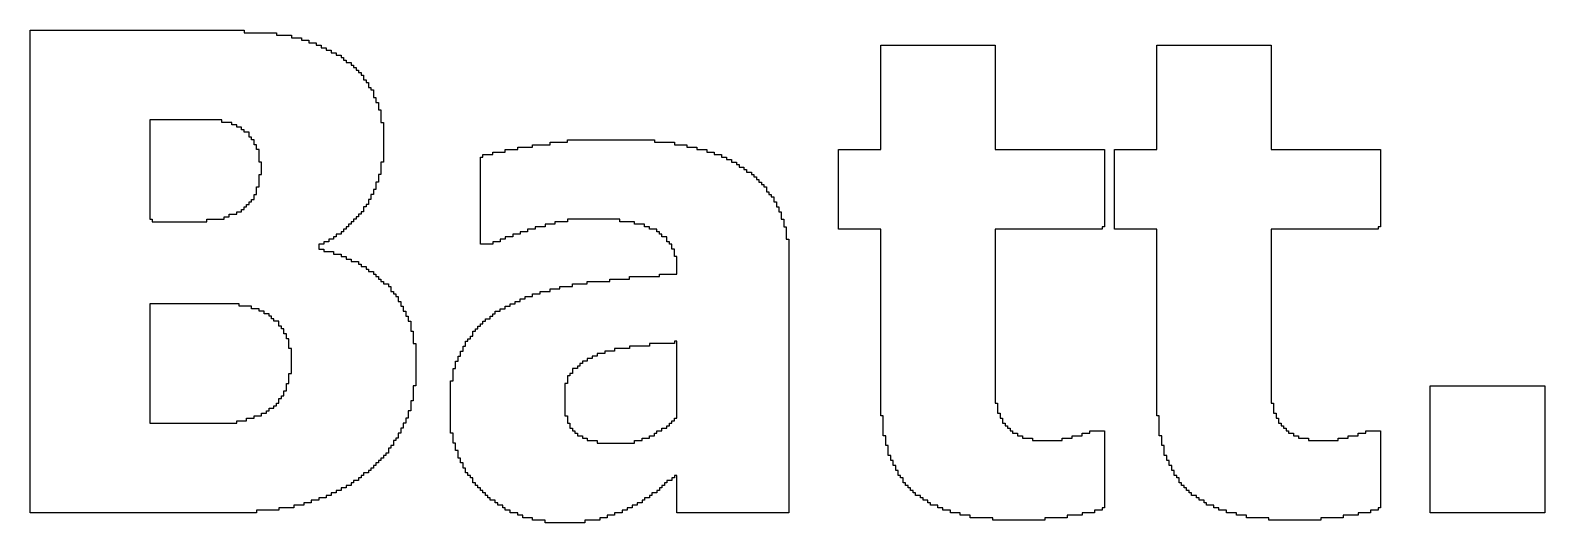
# Model space of a CAD drawing. Header units: inches. Extents: x 0.67 to 2.91, y 19.19 to 21.69.
# Drawn here: x 2.692 to 2.9095, y 20.8857 to 20.9564 of the extents above; entities that cross this region are included whole.
import ezdxf

# ---------------------------------------------------------------- set-up
doc = ezdxf.new("R2010")
doc.units = ezdxf.units.IN
doc.header["$LTSCALE"] = 1.21
doc.header["$MEASUREMENT"] = 0
doc.layers.add('R2V', color=7, linetype='Continuous')

msp = doc.modelspace()

# ---------------------------------------------------------------- linework, layer by layer
at = {"layer": 'R2V', "color": 5}
for points in [[(2.72273, 20.95644, 0), (2.72273, 20.95608, 0), (2.72737, 20.95608, 0), (2.72737, 20.95572, 0), (2.72951, 20.95572, 0), (2.72951, 20.95537, 0), (2.73094, 20.95537, 0), (2.73094, 20.95501, 0), (2.73201, 20.95501, 0), (2.73201, 20.95465, 0), (2.73308, 20.95465, 0), (2.73308, 20.9543, 0), (2.7338, 20.9543, 0), (2.7338, 20.95394, 0), (2.73451, 20.95394, 0), (2.73451, 20.95358, 0), (2.73523, 20.95358, 0), (2.73523, 20.95322, 0), (2.73594, 20.95322, 0), (2.73594, 20.95287, 0), (2.73666, 20.95287, 0), (2.73666, 20.95251, 0), (2.73701, 20.95251, 0), (2.73701, 20.95215, 0), (2.73737, 20.95215, 0), (2.73737, 20.9518, 0), (2.73808, 20.9518, 0), (2.73808, 20.95144, 0), (2.73844, 20.95144, 0), (2.73844, 20.95108, 0), (2.7388, 20.95108, 0), (2.7388, 20.95072, 0), (2.73916, 20.95072, 0), (2.73916, 20.95037, 0), (2.73951, 20.95037, 0), (2.73951, 20.95001, 0), (2.73987, 20.95001, 0), (2.73987, 20.9493, 0), (2.74023, 20.9493, 0), (2.74023, 20.94894, 0), (2.74058, 20.94894, 0), (2.74058, 20.94822, 0), (2.74094, 20.94822, 0), (2.74094, 20.94787, 0), (2.7413, 20.94787, 0), (2.7413, 20.9468, 0), (2.74166, 20.9468, 0), (2.74166, 20.94608, 0), (2.74201, 20.94608, 0), (2.74201, 20.94501, 0), (2.74237, 20.94501, 0), (2.74237, 20.94322, 0), (2.74273, 20.94322, 0), (2.74273, 20.93751, 0), (2.74237, 20.93751, 0), (2.74237, 20.93572, 0), (2.74201, 20.93572, 0), (2.74201, 20.93465, 0), (2.74166, 20.93465, 0), (2.74166, 20.93358, 0), (2.7413, 20.93358, 0), (2.7413, 20.93287, 0), (2.74094, 20.93287, 0), (2.74094, 20.93215, 0), (2.74058, 20.93215, 0), (2.74058, 20.93144, 0), (2.74023, 20.93144, 0), (2.74023, 20.93108, 0), (2.73987, 20.93108, 0), (2.73987, 20.93037, 0), (2.73951, 20.93037, 0), (2.73951, 20.93001, 0), (2.73916, 20.93001, 0), (2.73916, 20.92965, 0), (2.7388, 20.92965, 0), (2.7388, 20.9293, 0), (2.73844, 20.9293, 0), (2.73844, 20.92894, 0), (2.73808, 20.92894, 0), (2.73808, 20.92858, 0), (2.73773, 20.92858, 0), (2.73773, 20.92822, 0), (2.73737, 20.92822, 0), (2.73737, 20.92787, 0), (2.73701, 20.92787, 0), (2.73701, 20.92751, 0), (2.73666, 20.92751, 0), (2.73666, 20.92715, 0), (2.73594, 20.92715, 0), (2.73594, 20.9268, 0), (2.73558, 20.9268, 0), (2.73558, 20.92644, 0), (2.73487, 20.92644, 0), (2.73487, 20.92608, 0), (2.73416, 20.92608, 0), (2.73416, 20.92572, 0), (2.73344, 20.92572, 0), (2.73344, 20.92501, 0), (2.73416, 20.92501, 0), (2.73416, 20.92465, 0), (2.73558, 20.92465, 0), (2.73558, 20.9243, 0), (2.73666, 20.9243, 0), (2.73666, 20.92394, 0), (2.73737, 20.92394, 0), (2.73737, 20.92358, 0), (2.73808, 20.92358, 0), (2.73808, 20.92322, 0), (2.73916, 20.92322, 0), (2.73916, 20.92287, 0), (2.73951, 20.92287, 0), (2.73951, 20.92251, 0), (2.74023, 20.92251, 0), (2.74023, 20.92215, 0), (2.74058, 20.92215, 0), (2.74058, 20.9218, 0), (2.7413, 20.9218, 0), (2.7413, 20.92144, 0), (2.74166, 20.92144, 0), (2.74166, 20.92108, 0), (2.74201, 20.92108, 0), (2.74201, 20.92072, 0), (2.74237, 20.92072, 0), (2.74237, 20.92037, 0), (2.74273, 20.92037, 0), (2.74273, 20.92001, 0), (2.74344, 20.92001, 0), (2.74344, 20.91965, 0), (2.7438, 20.91965, 0), (2.7438, 20.91894, 0), (2.74416, 20.91894, 0), (2.74416, 20.91858, 0), (2.74451, 20.91858, 0), (2.74451, 20.91822, 0), (2.74487, 20.91822, 0), (2.74487, 20.91751, 0), (2.74523, 20.91751, 0), (2.74523, 20.9168, 0), (2.74558, 20.9168, 0), (2.74558, 20.91608, 0), (2.74594, 20.91608, 0), (2.74594, 20.91537, 0), (2.7463, 20.91537, 0), (2.7463, 20.91465, 0), (2.74666, 20.91465, 0), (2.74666, 20.91322, 0), (2.74701, 20.91322, 0), (2.74701, 20.91144, 0), (2.74737, 20.91144, 0), (2.74737, 20.90537, 0), (2.74701, 20.90537, 0), (2.74701, 20.90322, 0), (2.74666, 20.90322, 0), (2.74666, 20.9018, 0), (2.7463, 20.9018, 0), (2.7463, 20.90072, 0), (2.74594, 20.90072, 0), (2.74594, 20.90001, 0), (2.74558, 20.90001, 0), (2.74558, 20.8993, 0), (2.74523, 20.8993, 0), (2.74523, 20.89858, 0), (2.74487, 20.89858, 0), (2.74487, 20.89787, 0), (2.74451, 20.89787, 0), (2.74451, 20.89751, 0), (2.74416, 20.89751, 0), (2.74416, 20.8968, 0), (2.7438, 20.8968, 0), (2.7438, 20.89644, 0), (2.74344, 20.89644, 0), (2.74344, 20.89572, 0), (2.74308, 20.89572, 0), (2.74308, 20.89537, 0), (2.74273, 20.89537, 0), (2.74273, 20.89501, 0), (2.74237, 20.89501, 0), (2.74237, 20.89465, 0), (2.74201, 20.89465, 0), (2.74201, 20.8943, 0), (2.74166, 20.8943, 0), (2.74166, 20.89394, 0), (2.7413, 20.89394, 0), (2.7413, 20.89358, 0), (2.74094, 20.89358, 0), (2.74094, 20.89322, 0), (2.74058, 20.89322, 0), (2.74058, 20.89287, 0), (2.73987, 20.89287, 0), (2.73987, 20.89251, 0), (2.73951, 20.89251, 0), (2.73951, 20.89215, 0), (2.73916, 20.89215, 0), (2.73916, 20.8918, 0), (2.73844, 20.8918, 0), (2.73844, 20.89144, 0), (2.73808, 20.89144, 0), (2.73808, 20.89108, 0), (2.73737, 20.89108, 0), (2.73737, 20.89072, 0), (2.73666, 20.89072, 0), (2.73666, 20.89037, 0), (2.73594, 20.89037, 0), (2.73594, 20.89001, 0), (2.73523, 20.89001, 0), (2.73523, 20.88965, 0), (2.73451, 20.88965, 0), (2.73451, 20.8893, 0), (2.73344, 20.8893, 0), (2.73344, 20.88894, 0), (2.73237, 20.88894, 0), (2.73237, 20.88858, 0), (2.7313, 20.88858, 0), (2.7313, 20.88822, 0), (2.72987, 20.88822, 0), (2.72987, 20.88787, 0), (2.72773, 20.88787, 0), (2.72773, 20.88751, 0), (2.72451, 20.88751, 0), (2.72451, 20.88715, 0), (2.69201, 20.88715, 0), (2.69201, 20.95644, 0), (2.72273, 20.95644, 0)], [(2.83058, 20.9543, 0), (2.83058, 20.9393, 0), (2.8463, 20.9393, 0), (2.8463, 20.92822, 0), (2.84594, 20.92822, 0), (2.84594, 20.92787, 0), (2.83058, 20.92787, 0), (2.83058, 20.90287, 0), (2.83094, 20.90287, 0), (2.83094, 20.90144, 0), (2.8313, 20.90144, 0), (2.8313, 20.90072, 0), (2.83166, 20.90072, 0), (2.83166, 20.90001, 0), (2.83201, 20.90001, 0), (2.83201, 20.89965, 0), (2.83237, 20.89965, 0), (2.83237, 20.8993, 0), (2.83273, 20.8993, 0), (2.83273, 20.89894, 0), (2.83308, 20.89894, 0), (2.83308, 20.89858, 0), (2.8338, 20.89858, 0), (2.8338, 20.89822, 0), (2.83451, 20.89822, 0), (2.83451, 20.89787, 0), (2.83594, 20.89787, 0), (2.83594, 20.89751, 0), (2.84023, 20.89751, 0), (2.84023, 20.89787, 0), (2.84166, 20.89787, 0), (2.84166, 20.89822, 0), (2.84308, 20.89822, 0), (2.84308, 20.89858, 0), (2.84416, 20.89858, 0), (2.84416, 20.89894, 0), (2.8463, 20.89894, 0), (2.8463, 20.88787, 0), (2.84594, 20.88787, 0), (2.84594, 20.88751, 0), (2.84487, 20.88751, 0), (2.84487, 20.88715, 0), (2.84308, 20.88715, 0), (2.84308, 20.8868, 0), (2.84094, 20.8868, 0), (2.84094, 20.88644, 0), (2.83773, 20.88644, 0), (2.83773, 20.88608, 0), (2.83023, 20.88608, 0), (2.83023, 20.88644, 0), (2.82701, 20.88644, 0), (2.82701, 20.8868, 0), (2.82558, 20.8868, 0), (2.82558, 20.88715, 0), (2.82416, 20.88715, 0), (2.82416, 20.88751, 0), (2.82308, 20.88751, 0), (2.82308, 20.88787, 0), (2.82237, 20.88787, 0), (2.82237, 20.88822, 0), (2.8213, 20.88822, 0), (2.8213, 20.88858, 0), (2.82094, 20.88858, 0), (2.82094, 20.88894, 0), (2.82023, 20.88894, 0), (2.82023, 20.8893, 0), (2.81987, 20.8893, 0), (2.81987, 20.88965, 0), (2.81916, 20.88965, 0), (2.81916, 20.89001, 0), (2.8188, 20.89001, 0), (2.8188, 20.89037, 0), (2.81844, 20.89037, 0), (2.81844, 20.89072, 0), (2.81808, 20.89072, 0), (2.81808, 20.89108, 0), (2.81773, 20.89108, 0), (2.81773, 20.89144, 0), (2.81737, 20.89144, 0), (2.81737, 20.89215, 0), (2.81701, 20.89215, 0), (2.81701, 20.89251, 0), (2.81666, 20.89251, 0), (2.81666, 20.89322, 0), (2.8163, 20.89322, 0), (2.8163, 20.89394, 0), (2.81594, 20.89394, 0), (2.81594, 20.89465, 0), (2.81558, 20.89465, 0), (2.81558, 20.89537, 0), (2.81523, 20.89537, 0), (2.81523, 20.8968, 0), (2.81487, 20.8968, 0), (2.81487, 20.89822, 0), (2.81451, 20.89822, 0), (2.81451, 20.90108, 0), (2.81416, 20.90108, 0), (2.81416, 20.92787, 0), (2.80808, 20.92787, 0), (2.80808, 20.9393, 0), (2.81416, 20.9393, 0), (2.81416, 20.9543, 0), (2.83058, 20.9543, 0)], [(2.87023, 20.9543, 0), (2.87023, 20.9393, 0), (2.88594, 20.9393, 0), (2.88594, 20.92822, 0), (2.88558, 20.92822, 0), (2.88558, 20.92787, 0), (2.87023, 20.92787, 0), (2.87023, 20.90287, 0), (2.87058, 20.90287, 0), (2.87058, 20.90144, 0), (2.87094, 20.90144, 0), (2.87094, 20.90072, 0), (2.8713, 20.90072, 0), (2.8713, 20.90001, 0), (2.87166, 20.90001, 0), (2.87166, 20.89965, 0), (2.87201, 20.89965, 0), (2.87201, 20.8993, 0), (2.87237, 20.8993, 0), (2.87237, 20.89894, 0), (2.87273, 20.89894, 0), (2.87273, 20.89858, 0), (2.87344, 20.89858, 0), (2.87344, 20.89822, 0), (2.87416, 20.89822, 0), (2.87416, 20.89787, 0), (2.87558, 20.89787, 0), (2.87558, 20.89751, 0), (2.87987, 20.89751, 0), (2.87987, 20.89787, 0), (2.8813, 20.89787, 0), (2.8813, 20.89822, 0), (2.88273, 20.89822, 0), (2.88273, 20.89858, 0), (2.8838, 20.89858, 0), (2.8838, 20.89894, 0), (2.88594, 20.89894, 0), (2.88594, 20.88787, 0), (2.88558, 20.88787, 0), (2.88558, 20.88751, 0), (2.88451, 20.88751, 0), (2.88451, 20.88715, 0), (2.88273, 20.88715, 0), (2.88273, 20.8868, 0), (2.88058, 20.8868, 0), (2.88058, 20.88644, 0), (2.87737, 20.88644, 0), (2.87737, 20.88608, 0), (2.86987, 20.88608, 0), (2.86987, 20.88644, 0), (2.86666, 20.88644, 0), (2.86666, 20.8868, 0), (2.86523, 20.8868, 0), (2.86523, 20.88715, 0), (2.8638, 20.88715, 0), (2.8638, 20.88751, 0), (2.86273, 20.88751, 0), (2.86273, 20.88787, 0), (2.86201, 20.88787, 0), (2.86201, 20.88822, 0), (2.86094, 20.88822, 0), (2.86094, 20.88858, 0), (2.86058, 20.88858, 0), (2.86058, 20.88894, 0), (2.85987, 20.88894, 0), (2.85987, 20.8893, 0), (2.85951, 20.8893, 0), (2.85951, 20.88965, 0), (2.8588, 20.88965, 0), (2.8588, 20.89001, 0), (2.85844, 20.89001, 0), (2.85844, 20.89037, 0), (2.85808, 20.89037, 0), (2.85808, 20.89072, 0), (2.85773, 20.89072, 0), (2.85773, 20.89108, 0), (2.85737, 20.89108, 0), (2.85737, 20.89144, 0), (2.85701, 20.89144, 0), (2.85701, 20.89215, 0), (2.85666, 20.89215, 0), (2.85666, 20.89251, 0), (2.8563, 20.89251, 0), (2.8563, 20.89322, 0), (2.85594, 20.89322, 0), (2.85594, 20.89394, 0), (2.85558, 20.89394, 0), (2.85558, 20.89465, 0), (2.85523, 20.89465, 0), (2.85523, 20.89537, 0), (2.85487, 20.89537, 0), (2.85487, 20.8968, 0), (2.85451, 20.8968, 0), (2.85451, 20.89822, 0), (2.85416, 20.89822, 0), (2.85416, 20.90108, 0), (2.8538, 20.90108, 0), (2.8538, 20.92787, 0), (2.84773, 20.92787, 0), (2.84773, 20.9393, 0), (2.8538, 20.9393, 0), (2.8538, 20.9543, 0), (2.87023, 20.9543, 0)], [(2.71951, 20.94358, 0), (2.70916, 20.94358, 0), (2.70916, 20.9293, 0), (2.70951, 20.9293, 0), (2.70951, 20.92894, 0), (2.71737, 20.92894, 0), (2.71737, 20.9293, 0), (2.71987, 20.9293, 0), (2.71987, 20.92965, 0), (2.72058, 20.92965, 0), (2.72058, 20.93001, 0), (2.72166, 20.93001, 0), (2.72166, 20.93037, 0), (2.72237, 20.93037, 0), (2.72237, 20.93072, 0), (2.72273, 20.93072, 0), (2.72273, 20.93108, 0), (2.72308, 20.93108, 0), (2.72308, 20.93144, 0), (2.72344, 20.93144, 0), (2.72344, 20.9318, 0), (2.7238, 20.9318, 0), (2.7238, 20.93215, 0), (2.72416, 20.93215, 0), (2.72416, 20.93287, 0), (2.72451, 20.93287, 0), (2.72451, 20.93394, 0), (2.72487, 20.93394, 0), (2.72487, 20.93572, 0), (2.72523, 20.93572, 0), (2.72523, 20.93751, 0), (2.72487, 20.93751, 0), (2.72487, 20.9393, 0), (2.72451, 20.9393, 0), (2.72451, 20.94001, 0), (2.72416, 20.94001, 0), (2.72416, 20.94072, 0), (2.7238, 20.94072, 0), (2.7238, 20.94108, 0), (2.72344, 20.94108, 0), (2.72344, 20.9418, 0), (2.72273, 20.9418, 0), (2.72273, 20.94215, 0), (2.72237, 20.94215, 0), (2.72237, 20.94251, 0), (2.72166, 20.94251, 0), (2.72166, 20.94287, 0), (2.72094, 20.94287, 0), (2.72094, 20.94322, 0), (2.71951, 20.94322, 0), (2.71951, 20.94358, 0)], [(2.78166, 20.94072, 0), (2.78166, 20.94037, 0), (2.78451, 20.94037, 0), (2.78451, 20.94001, 0), (2.7863, 20.94001, 0), (2.7863, 20.93965, 0), (2.78773, 20.93965, 0), (2.78773, 20.9393, 0), (2.78916, 20.9393, 0), (2.78916, 20.93894, 0), (2.79023, 20.93894, 0), (2.79023, 20.93858, 0), (2.7913, 20.93858, 0), (2.7913, 20.93822, 0), (2.79201, 20.93822, 0), (2.79201, 20.93787, 0), (2.79273, 20.93787, 0), (2.79273, 20.93751, 0), (2.79344, 20.93751, 0), (2.79344, 20.93715, 0), (2.7938, 20.93715, 0), (2.7938, 20.9368, 0), (2.79451, 20.9368, 0), (2.79451, 20.93644, 0), (2.79487, 20.93644, 0), (2.79487, 20.93608, 0), (2.79558, 20.93608, 0), (2.79558, 20.93572, 0), (2.79594, 20.93572, 0), (2.79594, 20.93537, 0), (2.7963, 20.93537, 0), (2.7963, 20.93501, 0), (2.79666, 20.93501, 0), (2.79666, 20.93465, 0), (2.79701, 20.93465, 0), (2.79701, 20.9343, 0), (2.79737, 20.9343, 0), (2.79737, 20.93394, 0), (2.79773, 20.93394, 0), (2.79773, 20.93322, 0), (2.79808, 20.93322, 0), (2.79808, 20.93287, 0), (2.79844, 20.93287, 0), (2.79844, 20.93251, 0), (2.7988, 20.93251, 0), (2.7988, 20.9318, 0), (2.79916, 20.9318, 0), (2.79916, 20.93108, 0), (2.79951, 20.93108, 0), (2.79951, 20.93037, 0), (2.79987, 20.93037, 0), (2.79987, 20.9293, 0), (2.80023, 20.9293, 0), (2.80023, 20.92822, 0), (2.80058, 20.92822, 0), (2.80058, 20.92644, 0), (2.80094, 20.92644, 0), (2.80094, 20.88715, 0), (2.78487, 20.88715, 0), (2.78487, 20.89251, 0), (2.78451, 20.89251, 0), (2.78451, 20.89215, 0), (2.78416, 20.89215, 0), (2.78416, 20.8918, 0), (2.78344, 20.8918, 0), (2.78344, 20.89144, 0), (2.78308, 20.89144, 0), (2.78308, 20.89108, 0), (2.78273, 20.89108, 0), (2.78273, 20.89072, 0), (2.78237, 20.89072, 0), (2.78237, 20.89037, 0), (2.78201, 20.89037, 0), (2.78201, 20.89001, 0), (2.7813, 20.89001, 0), (2.7813, 20.88965, 0), (2.78094, 20.88965, 0), (2.78094, 20.8893, 0), (2.78023, 20.8893, 0), (2.78023, 20.88894, 0), (2.77987, 20.88894, 0), (2.77987, 20.88858, 0), (2.77916, 20.88858, 0), (2.77916, 20.88822, 0), (2.77844, 20.88822, 0), (2.77844, 20.88787, 0), (2.77773, 20.88787, 0), (2.77773, 20.88751, 0), (2.77701, 20.88751, 0), (2.77701, 20.88715, 0), (2.77594, 20.88715, 0), (2.77594, 20.8868, 0), (2.77487, 20.8868, 0), (2.77487, 20.88644, 0), (2.7738, 20.88644, 0), (2.7738, 20.88608, 0), (2.77166, 20.88608, 0), (2.77166, 20.88572, 0), (2.76594, 20.88572, 0), (2.76594, 20.88608, 0), (2.76416, 20.88608, 0), (2.76416, 20.88644, 0), (2.76273, 20.88644, 0), (2.76273, 20.8868, 0), (2.76201, 20.8868, 0), (2.76201, 20.88715, 0), (2.76094, 20.88715, 0), (2.76094, 20.88751, 0), (2.76023, 20.88751, 0), (2.76023, 20.88787, 0), (2.75987, 20.88787, 0), (2.75987, 20.88822, 0), (2.75916, 20.88822, 0), (2.75916, 20.88858, 0), (2.7588, 20.88858, 0), (2.7588, 20.88894, 0), (2.75808, 20.88894, 0), (2.75808, 20.8893, 0), (2.75773, 20.8893, 0), (2.75773, 20.88965, 0), (2.75737, 20.88965, 0), (2.75737, 20.89001, 0), (2.75701, 20.89001, 0), (2.75701, 20.89037, 0), (2.75666, 20.89037, 0), (2.75666, 20.89072, 0), (2.7563, 20.89072, 0), (2.7563, 20.89108, 0), (2.75594, 20.89108, 0), (2.75594, 20.89144, 0), (2.75558, 20.89144, 0), (2.75558, 20.89215, 0), (2.75523, 20.89215, 0), (2.75523, 20.89251, 0), (2.75487, 20.89251, 0), (2.75487, 20.89287, 0), (2.75451, 20.89287, 0), (2.75451, 20.89358, 0), (2.75416, 20.89358, 0), (2.75416, 20.8943, 0), (2.7538, 20.8943, 0), (2.7538, 20.89501, 0), (2.75344, 20.89501, 0), (2.75344, 20.89608, 0), (2.75308, 20.89608, 0), (2.75308, 20.89715, 0), (2.75273, 20.89715, 0), (2.75273, 20.89858, 0), (2.75237, 20.89858, 0), (2.75237, 20.90608, 0), (2.75273, 20.90608, 0), (2.75273, 20.90787, 0), (2.75308, 20.90787, 0), (2.75308, 20.90894, 0), (2.75344, 20.90894, 0), (2.75344, 20.90965, 0), (2.7538, 20.90965, 0), (2.7538, 20.91037, 0), (2.75416, 20.91037, 0), (2.75416, 20.91108, 0), (2.75451, 20.91108, 0), (2.75451, 20.9118, 0), (2.75487, 20.9118, 0), (2.75487, 20.91215, 0), (2.75523, 20.91215, 0), (2.75523, 20.91251, 0), (2.75558, 20.91251, 0), (2.75558, 20.91322, 0), (2.75594, 20.91322, 0), (2.75594, 20.91358, 0), (2.7563, 20.91358, 0), (2.7563, 20.91394, 0), (2.75666, 20.91394, 0), (2.75666, 20.9143, 0), (2.75701, 20.9143, 0), (2.75701, 20.91465, 0), (2.75737, 20.91465, 0), (2.75737, 20.91501, 0), (2.75808, 20.91501, 0), (2.75808, 20.91537, 0), (2.75844, 20.91537, 0), (2.75844, 20.91572, 0), (2.7588, 20.91572, 0), (2.7588, 20.91608, 0), (2.75951, 20.91608, 0), (2.75951, 20.91644, 0), (2.76023, 20.91644, 0), (2.76023, 20.9168, 0), (2.76094, 20.9168, 0), (2.76094, 20.91715, 0), (2.76166, 20.91715, 0), (2.76166, 20.91751, 0), (2.76237, 20.91751, 0), (2.76237, 20.91787, 0), (2.76308, 20.91787, 0), (2.76308, 20.91822, 0), (2.76416, 20.91822, 0), (2.76416, 20.91858, 0), (2.76523, 20.91858, 0), (2.76523, 20.91894, 0), (2.76666, 20.91894, 0), (2.76666, 20.9193, 0), (2.76808, 20.9193, 0), (2.76808, 20.91965, 0), (2.76987, 20.91965, 0), (2.76987, 20.92001, 0), (2.77201, 20.92001, 0), (2.77201, 20.92037, 0), (2.77523, 20.92037, 0), (2.77523, 20.92072, 0), (2.77808, 20.92072, 0), (2.77808, 20.92108, 0), (2.78237, 20.92108, 0), (2.78237, 20.92144, 0), (2.78487, 20.92144, 0), (2.78487, 20.92394, 0), (2.78451, 20.92394, 0), (2.78451, 20.92501, 0), (2.78416, 20.92501, 0), (2.78416, 20.92572, 0), (2.7838, 20.92572, 0), (2.7838, 20.92608, 0), (2.78344, 20.92608, 0), (2.78344, 20.9268, 0), (2.78273, 20.9268, 0), (2.78273, 20.92715, 0), (2.78237, 20.92715, 0), (2.78237, 20.92751, 0), (2.78201, 20.92751, 0), (2.78201, 20.92787, 0), (2.78094, 20.92787, 0), (2.78094, 20.92822, 0), (2.78023, 20.92822, 0), (2.78023, 20.92858, 0), (2.7788, 20.92858, 0), (2.7788, 20.92894, 0), (2.77666, 20.92894, 0), (2.77666, 20.9293, 0), (2.76916, 20.9293, 0), (2.76916, 20.92894, 0), (2.76737, 20.92894, 0), (2.76737, 20.92858, 0), (2.76594, 20.92858, 0), (2.76594, 20.92822, 0), (2.76451, 20.92822, 0), (2.76451, 20.92787, 0), (2.76344, 20.92787, 0), (2.76344, 20.92751, 0), (2.76237, 20.92751, 0), (2.76237, 20.92715, 0), (2.7613, 20.92715, 0), (2.7613, 20.9268, 0), (2.76023, 20.9268, 0), (2.76023, 20.92644, 0), (2.75951, 20.92644, 0), (2.75951, 20.92608, 0), (2.75844, 20.92608, 0), (2.75844, 20.92572, 0), (2.75666, 20.92572, 0), (2.75666, 20.93822, 0), (2.75701, 20.93822, 0), (2.75701, 20.93858, 0), (2.75844, 20.93858, 0), (2.75844, 20.93894, 0), (2.76023, 20.93894, 0), (2.76023, 20.9393, 0), (2.76201, 20.9393, 0), (2.76201, 20.93965, 0), (2.76416, 20.93965, 0), (2.76416, 20.94001, 0), (2.76666, 20.94001, 0), (2.76666, 20.94037, 0), (2.76916, 20.94037, 0), (2.76916, 20.94072, 0), (2.78166, 20.94072, 0)], [(2.72201, 20.91715, 0), (2.70916, 20.91715, 0), (2.70916, 20.90001, 0), (2.72166, 20.90001, 0), (2.72166, 20.90037, 0), (2.72308, 20.90037, 0), (2.72308, 20.90072, 0), (2.72416, 20.90072, 0), (2.72416, 20.90108, 0), (2.72523, 20.90108, 0), (2.72523, 20.90144, 0), (2.72594, 20.90144, 0), (2.72594, 20.9018, 0), (2.7263, 20.9018, 0), (2.7263, 20.90215, 0), (2.72701, 20.90215, 0), (2.72701, 20.90251, 0), (2.72737, 20.90251, 0), (2.72737, 20.90287, 0), (2.72773, 20.90287, 0), (2.72773, 20.90358, 0), (2.72808, 20.90358, 0), (2.72808, 20.90394, 0), (2.72844, 20.90394, 0), (2.72844, 20.90465, 0), (2.7288, 20.90465, 0), (2.7288, 20.90572, 0), (2.72916, 20.90572, 0), (2.72916, 20.90715, 0), (2.72951, 20.90715, 0), (2.72951, 20.91072, 0), (2.72916, 20.91072, 0), (2.72916, 20.91215, 0), (2.7288, 20.91215, 0), (2.7288, 20.91287, 0), (2.72844, 20.91287, 0), (2.72844, 20.91358, 0), (2.72808, 20.91358, 0), (2.72808, 20.91394, 0), (2.72773, 20.91394, 0), (2.72773, 20.91465, 0), (2.72701, 20.91465, 0), (2.72701, 20.91501, 0), (2.72666, 20.91501, 0), (2.72666, 20.91537, 0), (2.7263, 20.91537, 0), (2.7263, 20.91572, 0), (2.72558, 20.91572, 0), (2.72558, 20.91608, 0), (2.72487, 20.91608, 0), (2.72487, 20.91644, 0), (2.7238, 20.91644, 0), (2.7238, 20.9168, 0), (2.72201, 20.9168, 0), (2.72201, 20.91715, 0)], [(2.78487, 20.9118, 0), (2.78451, 20.9118, 0), (2.78451, 20.91144, 0), (2.78094, 20.91144, 0), (2.78094, 20.91108, 0), (2.77808, 20.91108, 0), (2.77808, 20.91072, 0), (2.77594, 20.91072, 0), (2.77594, 20.91037, 0), (2.77451, 20.91037, 0), (2.77451, 20.91001, 0), (2.77344, 20.91001, 0), (2.77344, 20.90965, 0), (2.77273, 20.90965, 0), (2.77273, 20.9093, 0), (2.77201, 20.9093, 0), (2.77201, 20.90894, 0), (2.7713, 20.90894, 0), (2.7713, 20.90858, 0), (2.77094, 20.90858, 0), (2.77094, 20.90822, 0), (2.77058, 20.90822, 0), (2.77058, 20.90787, 0), (2.76987, 20.90787, 0), (2.76987, 20.90715, 0), (2.76951, 20.90715, 0), (2.76951, 20.9068, 0), (2.76916, 20.9068, 0), (2.76916, 20.90572, 0), (2.7688, 20.90572, 0), (2.7688, 20.90108, 0), (2.76916, 20.90108, 0), (2.76916, 20.90001, 0), (2.76951, 20.90001, 0), (2.76951, 20.8993, 0), (2.76987, 20.8993, 0), (2.76987, 20.89894, 0), (2.77023, 20.89894, 0), (2.77023, 20.89858, 0), (2.77058, 20.89858, 0), (2.77058, 20.89822, 0), (2.7713, 20.89822, 0), (2.7713, 20.89787, 0), (2.77201, 20.89787, 0), (2.77201, 20.89751, 0), (2.77344, 20.89751, 0), (2.77344, 20.89715, 0), (2.7788, 20.89715, 0), (2.7788, 20.89751, 0), (2.77987, 20.89751, 0), (2.77987, 20.89787, 0), (2.78094, 20.89787, 0), (2.78094, 20.89822, 0), (2.78166, 20.89822, 0), (2.78166, 20.89858, 0), (2.78201, 20.89858, 0), (2.78201, 20.89894, 0), (2.78273, 20.89894, 0), (2.78273, 20.8993, 0), (2.78344, 20.8993, 0), (2.78344, 20.89965, 0), (2.7838, 20.89965, 0), (2.7838, 20.90001, 0), (2.78416, 20.90001, 0), (2.78416, 20.90037, 0), (2.78451, 20.90037, 0), (2.78451, 20.90072, 0), (2.78487, 20.90072, 0), (2.78487, 20.9118, 0)], [(2.90951, 20.90537, 0), (2.90951, 20.88715, 0), (2.89308, 20.88715, 0), (2.89308, 20.90537, 0), (2.90951, 20.90537, 0)]]:
    msp.add_polyline3d(points, dxfattribs=at)

doc.saveas('drawing.dxf')
